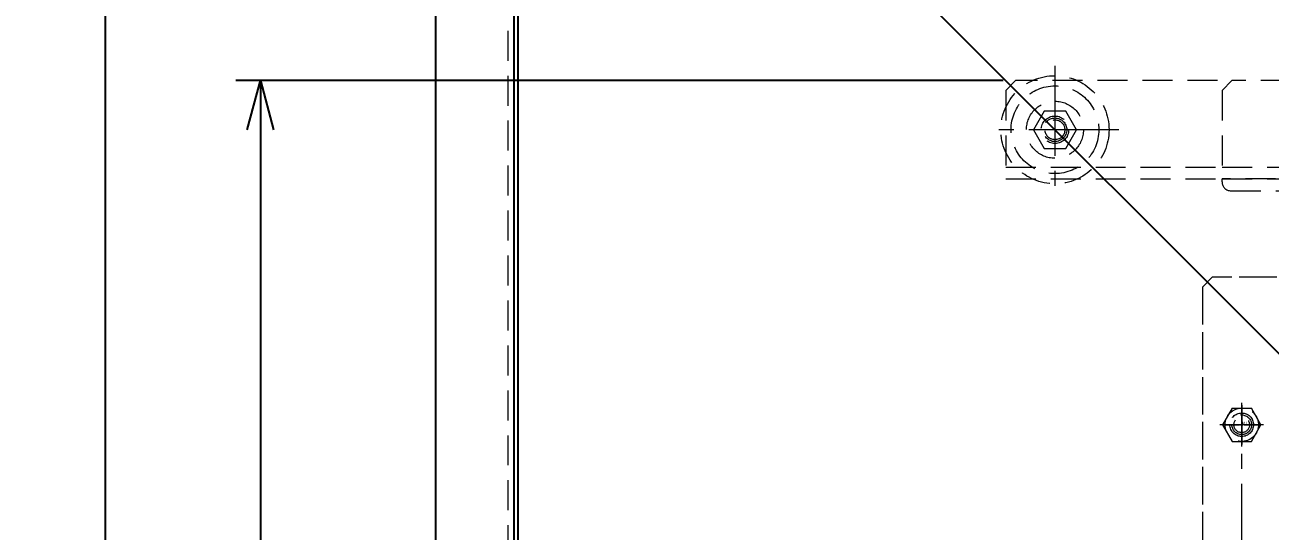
# Model space of a CAD drawing. Header units: millimetres. Extents: x 0 to 38884, y -3675 to 8056.
# Drawn here: x 24723 to 25356, y 4642 to 4900 of the extents above; entities that cross this region are included whole.
import ezdxf
from ezdxf.xclip import XClip

# ---------------------------------------------------------------- set-up
doc = ezdxf.new("R2010")
doc.units = ezdxf.units.MM
doc.header["$LTSCALE"] = 2.4
doc.header["$XCLIPFRAME"] = 0
doc.header["$PDMODE"] = 99
doc.header["$PDSIZE"] = 1
for name, pattern in [('CENTER2', [28.575, 19.05, -3.175, 3.175, -3.175]), ('HIDDEN', [9.525, 6.35, -3.175]), ('HIDDEN2', [4.7625, 3.175, -1.5875])]:
    doc.linetypes.add(name, pattern=pattern)
for name, color, linetype, lineweight in [('03_かくれ線', 6, 'HIDDEN2', 13), ('04_HIDDEN', 2, 'HIDDEN', 13), ('04_中心線', 1, 'CENTER2', 9), ('05_CENTER', 4, 'CENTER2', 13), ('08_DIM', 3, 'Continuous', 13)]:
    doc.layers.add(name, color=color, linetype=linetype, lineweight=lineweight)
doc.layers.add('10_DRAFT', color=8, linetype='Continuous', lineweight=0, plot=False)
doc.styles.add('KANJI0', font='txt.shx', dxfattribs={"width": 0.9, "height": 30, "bigfont": 'bigfont'})
doc.styles.add('KSS_TXT', font='txt.shx', dxfattribs={"bigfont": 'extfont2.shx'})
doc.styles.get("Standard").update_dxf_attribs({"font": 'txt.shx', "bigfont": 'extfont2.shx'})
doc.dimstyles.new('KSS_DIM', dxfattribs={"dimscale": 2, "dimtxt": 3, "dimasz": 2.5, "dimexe": 1.25, "dimexo": 0.625, "dimtad": 1, "dimdsep": 46, "dimtxsty": 'KSS_TXT', "dimblk": 'OPEN30', "dimcen": 0, "dimazin": 2, "dimtfac": 0.75, "dimtmove": 0, "dimatfit": 3, "dimldrblk": 'OPEN30', "dimfxl": 1.25, "dimtolj": 1, "dimarcsym": 0})

# ---------------------------------------------------------------- blocks, each defined once
blk = doc.blocks.new('_Open30')
at = {"color": 0, "linetype": 'ByBlock', "lineweight": -2}
for p, q in [((-1, 0.268), (0, 0)), ((0, 0), (-1, -0.268)), ((0, 0), (-1, 0))]:
    blk.add_line(p, q, dxfattribs=at)
blk = doc.blocks.new('*D1194')
at = {"layer": '08_DIM', "color": 0, "lineweight": -2, "transparency": 16777216}
for p, q in [((25220.46, 4871.19), (24830.16, 4871.19)), ((24842.66, 4846.19), (24842.66, 4196.19)), ((25220.46, 4171.19), (24830.16, 4171.19))]:
    blk.add_line(p, q, dxfattribs=at)
at = {"layer": 'Defpoints', "color": 0, "transparency": 16777216}
for p in [(25226.71, 4871.19), (24842.66, 4171.19), (25226.71, 4171.19)]:
    blk.add_point(p, dxfattribs=at)
at = {"layer": '08_DIM', "color": 0, "lineweight": -2, "transparency": 16777216, "xscale": 25, "yscale": 25, "zscale": 25}
for p, rotation in [((24842.66, 4871.19), 90), ((24842.66, 4171.19), 270)]:
    blk.add_blockref('_Open30', p, dxfattribs=dict(at, rotation=rotation))
at = {"layer": '08_DIM', "color": 0, "transparency": 16777216, "insert": (24821.41, 4521.19), "char_height": 30, "attachment_point": 5, "rotation": 90, "style": 'KSS_TXT'}
blk.add_mtext('\\A1;700', dxfattribs=at)
blk = doc.blocks.new('*D1199')
at = {"layer": '08_DIM', "color": 0, "lineweight": -2, "transparency": 16777216}
for p, q in [((24925.46, 5121.19), (24751.28, 5121.19)), ((24763.78, 3946.19), (24763.78, 5096.19)), ((24925.46, 3921.19), (24751.28, 3921.19))]:
    blk.add_line(p, q, dxfattribs=at)
at = {"layer": 'Defpoints', "color": 0, "transparency": 16777216}
for p in [(24763.78, 5121.19), (24931.71, 5121.19), (24931.71, 3921.19)]:
    blk.add_point(p, dxfattribs=at)
at = {"layer": '08_DIM', "color": 0, "lineweight": -2, "transparency": 16777216, "xscale": 25, "yscale": 25, "zscale": 25}
for p, rotation in [((24763.78, 5121.19), 90), ((24763.78, 3921.19), 270)]:
    blk.add_blockref('_Open30', p, dxfattribs=dict(at, rotation=rotation))
at = {"layer": '08_DIM', "color": 0, "transparency": 16777216, "insert": (24742.53, 4521.19), "char_height": 30, "attachment_point": 5, "rotation": 90, "style": 'KSS_TXT'}
blk.add_mtext('\\A1;1200', dxfattribs=at)
blk = doc.blocks.new('A$C1140449C_1')
at = {"color": 0}
blk.add_line((-598, 598), (-197.7, 197.7), dxfattribs=at)
blk.add_lwpolyline([(-600, 600), (-640, 600), (-640, -600), (-600, -600)], close=True)
for points in [[(600, -600), (-600, -600), (-600, 600), (600, 600)], [(598, -598), (-598, -598), (-598, 598), (598, 598)]]:
    blk.add_lwpolyline(points, close=True, dxfattribs=at)
at = {"layer": '04_HIDDEN'}
blk.add_line((-603, -600), (-603, 600), dxfattribs=at)
blk.add_lwpolyline([(-245, -250), (245, -250), (250, -245), (250, 245), (245, 250), (-245, 250), (-250, 245), (-250, -245)], close=True, dxfattribs=at)
blk.add_circle((-230, 175), 6, dxfattribs=at)
at = {"layer": '05_CENTER'}
for p, q in [((-230, 185), (-230, 165)), ((-220, 175), (-240, 175))]:
    blk.add_line(p, q, dxfattribs=at)
blk = doc.blocks.new('M10Nua_1_1_1')
at = {"color": 0}
for p, q in [((-4.9, 8.49), (-9.8, 0)), ((-4.9, 8.49), (4.9, 8.49)), ((9.8, 0), (4.9, 8.49)), ((-9.8, 0), (-4.9, -8.49)), ((4.9, -8.49), (9.8, 0)), ((-4.9, -8.49), (4.9, -8.49))]:
    blk.add_line(p, q, dxfattribs=at)
at = {"color": 0, "linetype": 'CENTER2'}
for p, q in [((0, -11.1), (0, 11.1)), ((11.1, 0), (-11.1, 0))]:
    blk.add_line(p, q, dxfattribs=at)
at = {"color": 0}
for radius in [8.49, 5, 4]:
    blk.add_circle((0, 0), radius, dxfattribs=at)
at = {"layer": '10_DRAFT', "style": 'KANJI0', "width": 0.82}
blk.add_text('Ｍ１０', height=1.25, dxfattribs=at).set_placement((0.26, 0.12))
blk = doc.blocks.new('A$C01295FB4_1')
blk.add_blockref('A$C1140449C_1', (0, 0))
at = {"layer": '04_HIDDEN'}
blk.add_blockref('M10Nua_1_1_1', (-230, 175), dxfattribs=at)
blk = doc.blocks.new('KK015066_54_5_1')
for p, q in [((1.5, 50), (0, 50)), ((0, 0), (0, 50)), ((6, 12.5), (6, 45.5)), ((0, 0), (50, 0)), ((45.5, 6), (12.5, 6)), ((50, 1.5), (50, 0))]:
    blk.add_line(p, q)
for centre, radius, start, end in [((1.5, 45.5), 4.5, 0, 90), ((12.5, 12.5), 6.5, 180, 270), ((45.5, 1.5), 4.5, 0, 90)]:
    blk.add_arc(centre, radius, start, end)
at = {"flags": 3}
blk.add_attdef('PARAM', (0, 0), '', height=1, dxfattribs=at)
blk = doc.blocks.new('A$C1E0E4AAD_1')
at = {"color": 0}
for p, q in [((-160, 606), (950, 606)), ((6, 600), (6, 0)), ((906, 600), (906, 0)), ((-160, -6), (950, -6))]:
    blk.add_line(p, q, dxfattribs=at)
for points in [[(-160, 600), (950, 600), (950, 645), (945, 650), (-155, 650), (-160, 645)], [(50, 600), (0, 600), (0, 0), (50, 0)], [(950, 600), (900, 600), (900, 0), (950, 0)], [(-160, 0), (950, 0), (950, -45), (945, -50), (-155, -50), (-160, -45)]]:
    blk.add_lwpolyline(points, close=True, dxfattribs=at)
for centre in [(-135, 625), (925, 625), (-135, -25), (925, -25)]:
    blk.add_circle(centre, 7, dxfattribs=at)
at = {"layer": '05_CENTER'}
for p, q in [((-135, 637.29), (-135, 612.71)), ((925, 637.29), (925, 612.71)), ((-122.71, 625), (-147.29, 625)), ((912.71, 625), (937.29, 625)), ((-135, -37.29), (-135, -12.71)), ((925, -37.29), (925, -12.71)), ((-122.71, -25), (-147.29, -25)), ((912.71, -25), (937.29, -25))]:
    blk.add_line(p, q, dxfattribs=at)
at = {"color": 0, "rotation": 180}
for p in [(0, 600), (900, 600)]:
    blk.add_blockref('KK015066_54_5_1', p, dxfattribs=at)
at = {"color": 0, "xscale": -1}
for p in [(0, 0), (900, 0)]:
    blk.add_blockref('KK015066_54_5_1', p, dxfattribs=at)
blk = doc.blocks.new('A$C704D04FF_1')
at = {"color": 0}
blk.add_lwpolyline([(-675, 375), (325, 375), (325, 420), (320, 425), (-670, 425), (-675, 420)], close=True, dxfattribs=at)
at = {"layer": '04_HIDDEN'}
blk.add_line((-675, 381), (325, 381), dxfattribs=at)
at = {"color": 0, "rotation": 180}
blk.add_blockref('KK015066_54_5_1', (-625, 375), dxfattribs=at)
blk = doc.blocks.new('KC-1275-A-4b_1')
at = {"color": 0}
for p, q in [((-5.48, 9.48), (-10.97, 0)), ((5.48, 9.5), (-5.48, 9.48)), ((10.97, 0), (5.48, 9.5)), ((-10.97, 0), (-5.48, -9.5)), ((5.48, -9.48), (10.97, 0)), ((-5.48, -9.5), (5.48, -9.48))]:
    blk.add_line(p, q, dxfattribs=at)
for radius in [27.5, 22.3, 14.5, 6, 5.05]:
    blk.add_circle((0, 0), radius, dxfattribs=at)
at = {"layer": '05_CENTER', "color": 0}
for p, q in [((0, 32.5), (0, -32.5)), ((32.5, 0), (-32.5, 0))]:
    blk.add_line(p, q, dxfattribs=at)
blk = doc.blocks.new('A$C12B059C0_1')
ref = blk.add_blockref('A$C1E0E4AAD_1', (-625, -225))
XClip(ref).set_block_clipping_path([(-176.6285275689, -66.0309491579), (-52.381869791, 668.3109541306)])
blk.add_blockref('A$C704D04FF_1', (0, 0))
at = {"layer": '04_HIDDEN', "color": 4}
blk.add_blockref('KC-1275-A-4b_1', (-760, 400), dxfattribs=at)
blk = doc.blocks.new('*U1227')
at = {"layer": '04_中心線', "color": 0, "linetype": 'CENTER2', "transparency": 16777216}
for p, q in [((0, 1.2), (0, 9.5)), ((-9.5, 0), (-1.2, 0)), ((1.2, 0), (9.5, 0)), ((0, -9.5), (0, -1.2))]:
    blk.add_line(p, q, dxfattribs=at)
at = {"layer": '04_中心線', "color": 0, "linetype": 'Continuous', "transparency": 16777216}
for p, q in [((-0.6, 0), (0.6, 0)), ((0, -0.6), (0, 0.6))]:
    blk.add_line(p, q, dxfattribs=at)

msp = doc.modelspace()

# ---------------------------------------------------------------- linework, layer by layer
at = {"layer": '03_かくれ線'}
msp.add_lwpolyline([(25326.7122, 4271.1912), (25816.7122, 4271.1912), (25821.7122, 4276.1912), (25821.7122, 4766.1912), (25816.7122, 4771.1912), (25326.7122, 4771.1912), (25321.7122, 4766.1912), (25321.7122, 4276.1912)], close=True, dxfattribs=at)
msp.add_circle((25341.7122, 4696.1912), 6, dxfattribs=at)
at = {"layer": '04_中心線'}
msp.add_line((25341.7122, 4346.1912), (25341.7122, 4696.1912), dxfattribs=at)

# ---------------------------------------------------------------- block references
msp.add_blockref('A$C01295FB4_1', (25571.7122, 4521.1912))
at = {"layer": '04_HIDDEN'}
msp.add_blockref('A$C12B059C0_1', (26006.7122, 4446.1912), dxfattribs=at)
at = {"layer": '04_中心線', "linetype": 'CENTER2'}
msp.add_blockref('*U1227', (25341.7122, 4696.1912), dxfattribs=at)

# ---------------------------------------------------------------- dimensions: what is measured, and where the dimension line sits
at = {"layer": '08_DIM', "color": 1}
dim = msp.add_linear_dim(base=(24763.7844, 5121.1912), p1=(24931.7122, 3921.1912), p2=(24931.7122, 5121.1912), angle=90, dimstyle='KSS_DIM', override={"dimscale": 10, "dimarcsym": 1}, dxfattribs=at)
dim.commit()
dim.dimension.update_dxf_attribs({"geometry": '*D1199', "text_midpoint": (24742.5344, 4521.1912)})
at = {"layer": '08_DIM'}
dim = msp.add_linear_dim(base=(24842.6622, 4171.1912), p1=(25226.7122, 4871.1912), p2=(25226.7122, 4171.1912), angle=90, dimstyle='KSS_DIM', override={"dimscale": 10, "dimarcsym": 1}, dxfattribs=at)
dim.commit()
dim.dimension.update_dxf_attribs({"geometry": '*D1194', "text_midpoint": (24821.4122, 4521.1912)})

doc.saveas('drawing.dxf')
